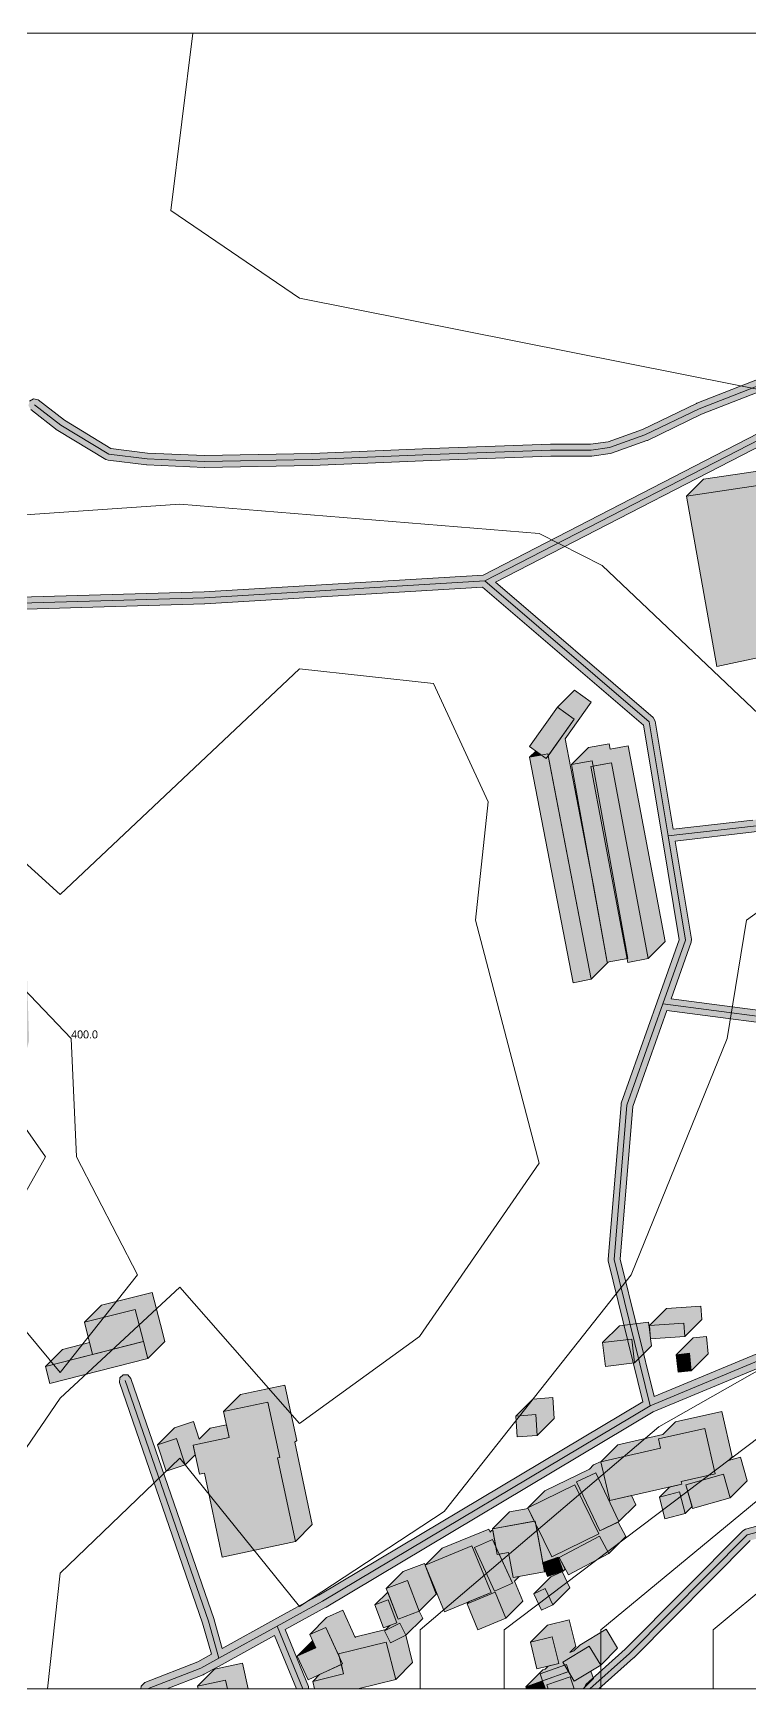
# Model space of a CAD drawing. Header units: metres. Extents: x 0 to 1017, y 0 to 414.
# Drawn here: x 576.8 to 756, y 0 to 413.8 of the extents above; entities that cross this region are included whole.
import ezdxf

# ---------------------------------------------------------------- set-up
doc = ezdxf.new("R2010")
doc.units = ezdxf.units.M
doc.header["$MEASUREMENT"] = 0
for name, color, linetype, lineweight, true_color in [('TPX_BUILDINGS', 7, 'CONTINUOUS', 0, 0x000000), ('TPX_BUILDINGS_HATCH', 7, 'CONTINUOUS', 0, 0xf0f0f0), ('TPX_BUILDINGS_SHADOWS_HATCH', 7, 'CONTINUOUS', 0, 0x000000), ('TPX_BUILDINGS_SHADOWS_OUTLINES', 7, 'CONTINUOUS', 0, 0x000000), ('TPX_FRAME_PROJECT', 7, 'CONTINUOUS', 0, 0x000000), ('TPX_RELIEF_CONTOUR_LINES', 7, 'CONTINUOUS', 0, 0x969696), ('TPX_RELIEF_CONTOUR_LINES_TEXT', 7, 'CONTINUOUS', 0, 0x000000), ('TPX_ROADS_AXES', 7, 'CONTINUOUS', 0, 0x323232), ('TPX_ROADS_CONTOURS', 7, 'CONTINUOUS', 0, 0x646464), ('TPX_ROADS_HATCH', 7, 'CONTINUOUS', 0, 0xc8c8c8)]:
    doc.layers.add(name, color=color, linetype=linetype, lineweight=lineweight, true_color=true_color)

msp = doc.modelspace()

# ---------------------------------------------------------------- hatches: boundary and pattern name
at = {"layer": 'TPX_BUILDINGS_HATCH'}
for points in [[(779.12, 303.85), (740.12, 298.05), (747.69, 255.48), (782.82, 262.95), (779.12, 303.85)], [(707.86, 245.35), (700.85, 235.47), (705.08, 232.48), (712.08, 242.35), (707.86, 245.35)], [(705.46, 233.68), (700.91, 232.81), (711.75, 176.48), (716.3, 177.35), (705.46, 233.68)], [(716.56, 231.95), (711.4, 231.02), (720.31, 181.59), (725.46, 182.52), (716.56, 231.95)], [(721.34, 231.43), (716.23, 230.47), (725.42, 181.53), (730.53, 182.49), (721.34, 231.43)], [(602.34, 94.83), (589.62, 91.61), (591.66, 83.59), (604.39, 86.81), (602.34, 94.83)], [(739.43, 91.43), (730.87, 90.79), (731.12, 87.46), (739.69, 88.1), (739.43, 91.43)], [(726.42, 87.39), (719.13, 86.52), (719.84, 80.59), (727.13, 81.46), (726.42, 87.39)], [(604.39, 86.81), (579.86, 80.59), (580.94, 76.34), (605.46, 82.56), (604.39, 86.81)], [(740.84, 83.86), (737.55, 83.49), (738.03, 79.14), (741.32, 79.49), (740.84, 83.86)], [(625.8, 62.78), (616.8, 60.89), (618.34, 53.62), (619.61, 53.9), (624.08, 32.95), (642.34, 36.8), (637.88, 57.75), (638.43, 57.86), (635.49, 71.66), (624.4, 69.32), (625.8, 62.78)], [(702.45, 68.54), (697.44, 68.19), (697.81, 62.99), (702.82, 63.34), (702.45, 68.54)], [(612.62, 62.54), (607.85, 60.98), (610.03, 54.39), (614.81, 55.96), (612.62, 62.54)], [(733.62, 60.15), (718.7, 56.75), (720.93, 47.05), (738.93, 51.13), (738.77, 51.79), (747.29, 53.73), (744.68, 65.1), (733.1, 62.47), (733.62, 60.15)], [(717.44, 53.97), (712.63, 51.71), (718.43, 39.53), (723.24, 41.79), (717.44, 53.97)], [(712.17, 50.96), (700.43, 45.23), (706.48, 32.98), (718.22, 38.71), (712.17, 50.96)], [(749.33, 53.68), (739.96, 51.03), (741.65, 45.09), (751.03, 47.74), (749.33, 53.68)], [(738.37, 49.24), (733.34, 47.92), (734.74, 42.53), (739.78, 43.84), (738.37, 49.24)], [(702.29, 41.92), (691.64, 39.98), (692.81, 33.61), (695.65, 34.12), (696.81, 27.8), (704.62, 29.21), (702.29, 41.92)], [(691.65, 37.34), (687.14, 35.31), (692.14, 24.41), (696.64, 26.45), (691.65, 37.34)], [(718.38, 38.14), (708.28, 32.82), (710.6, 28.49), (720.7, 33.81), (718.38, 38.14)], [(686.46, 35.71), (674.77, 30.92), (679.61, 19.28), (691.3, 24.07), (686.46, 35.71)], [(708.05, 32.89), (704.12, 31.53), (705.34, 28.05), (709.27, 29.4), (708.05, 32.89)], [(670.35, 27.09), (665.08, 25.1), (668.02, 17.44), (673.29, 19.43), (670.35, 27.09)], [(704.77, 25.08), (701.95, 23.75), (703.86, 19.69), (706.69, 21.02), (704.77, 25.08)], [(665.54, 22.23), (662.25, 21.02), (664.4, 15.25), (667.69, 16.47), (665.54, 22.23)], [(692.3, 24.17), (685.26, 21.29), (687.94, 14.79), (694.99, 17.67), (692.3, 24.17)], [(647.44, 10.28), (642.83, 8.17), (645.55, 2.29), (654.17, 6.22), (649.94, 15.38), (645.93, 13.55), (647.44, 10.28)], [(668.43, 16.4), (664.63, 14.49), (666.13, 11.48), (669.94, 13.39), (668.43, 16.4)], [(706.58, 13.01), (701.1, 11.66), (702.73, 5.02), (708.21, 6.38), (706.58, 13.01)], [(654.42, 3.8), (646.68, 1.88), (647.15, 0), (657.94, 0), (667.42, 2.35), (665.06, 11.7), (653.17, 8.74), (654.42, 3.8)], [(715.76, 10.71), (709.19, 6.71), (712.08, 1.94), (718.67, 5.93), (715.76, 10.71)], [(710.11, 6.12), (703.52, 3.72), (704.13, 2.01), (710.73, 4.37), (710.11, 6.12)], [(624.87, 2.2), (617.87, 0.66), (618.01, 0), (625.36, 0), (624.87, 2.2)], [(704.13, 2.01), (699.98, 0.52), (700.16, 0), (704.84, 0), (704.13, 2.01)], [(711.06, 3), (705.2, 1.02), (705.54, 0), (712.07, 0), (711.06, 3)]]:
    msp.add_hatch(color=256, dxfattribs=at).paths.add_polyline_path(points)
at = {"layer": 'TPX_BUILDINGS_SHADOWS_HATCH'}
for points in [[(744.36, 302.3), (740.12, 298.05), (779.12, 303.85), (782.82, 262.95), (787.06, 267.19), (784.37, 297), (782.07, 299.75), (783.78, 303.44), (783.36, 308.09), (744.36, 302.3)], [(705.83, 233.53), (705.56, 233.16), (716.3, 177.35), (720.54, 181.6), (720.54, 181.63), (720.31, 181.59), (716.85, 200.79), (709.8, 237.4), (716.33, 246.59), (712.1, 249.59), (707.86, 245.35), (712.08, 242.35), (705.83, 233.53)], [(715.65, 235.27), (711.4, 231.02), (716.56, 231.95), (716.81, 230.58), (721.34, 231.43), (730.53, 182.49), (734.78, 186.73), (725.58, 235.67), (721.05, 234.82), (720.8, 236.2), (715.65, 235.27)], [(702.44, 234.34), (700.91, 232.81), (703.81, 233.37), (702.44, 234.34)], [(593.86, 95.85), (589.62, 91.61), (602.34, 94.83), (604.39, 86.81), (605.46, 82.56), (609.71, 86.8), (608.63, 91.06), (606.59, 99.07), (593.86, 95.85)], [(735.11, 95.03), (730.87, 90.79), (739.43, 91.43), (739.69, 88.1), (743.93, 92.34), (743.68, 95.67), (735.11, 95.03)], [(723.37, 90.76), (719.13, 86.52), (726.42, 87.39), (727.13, 81.46), (731.38, 85.7), (731.16, 87.46), (731.12, 87.46), (731.04, 88.48), (730.66, 91.64), (723.37, 90.76)], [(741.79, 87.74), (737.55, 83.49), (740.84, 83.86), (741.32, 79.49), (745.56, 83.73), (745.08, 88.1), (741.79, 87.74)], [(584.1, 84.83), (579.86, 80.59), (604.32, 86.8), (591.66, 83.59), (590.9, 86.56), (584.1, 84.83)], [(628.64, 73.56), (624.4, 69.32), (635.49, 71.66), (638.43, 57.86), (637.88, 57.75), (642.34, 36.8), (646.58, 41.04), (642.2, 61.62), (642.68, 62.1), (639.73, 75.9), (628.64, 73.56)], [(701.68, 72.43), (697.44, 68.19), (702.45, 68.54), (702.82, 63.34), (707.06, 67.59), (706.7, 72.78), (701.68, 72.43)], [(612.1, 65.22), (607.85, 60.98), (612.62, 62.54), (614.81, 55.96), (617.31, 58.47), (616.8, 60.89), (625.8, 62.78), (625.11, 65.99), (621.04, 65.14), (618.32, 62.41), (616.87, 66.78), (612.1, 65.22)], [(704.67, 49.47), (700.43, 45.23), (712.17, 50.96), (718.22, 38.71), (706.48, 32.98), (702.42, 41.19), (704.19, 31.56), (708.05, 32.89), (709.27, 29.4), (709.82, 29.95), (708.28, 32.82), (718.38, 38.14), (720.7, 33.81), (724.94, 38.05), (723, 41.68), (718.43, 39.53), (712.63, 51.71), (717.44, 53.97), (723.24, 41.79), (727.48, 46.03), (726.4, 48.29), (720.93, 47.05), (718.7, 56.75), (733.62, 60.15), (733.1, 62.47), (744.68, 65.1), (747.29, 53.73), (738.77, 51.79), (738.93, 51.13), (735.86, 50.44), (733.34, 47.92), (738.37, 49.24), (739.78, 43.84), (741.51, 45.57), (739.96, 51.03), (749.33, 53.68), (751.03, 47.74), (755.28, 51.98), (753.58, 57.92), (750.65, 57.09), (751.53, 57.97), (748.92, 69.34), (737.34, 66.71), (734.18, 63.55), (722.94, 61), (718.81, 56.86), (716.88, 55.96), (715.84, 54.92), (704.67, 49.47)], [(695.88, 44.23), (691.64, 39.98), (702.08, 41.88), (700.51, 45.07), (695.88, 44.23)], [(679.02, 35.17), (674.77, 30.92), (686.46, 35.71), (691.3, 24.07), (685.78, 21.81), (685.26, 21.29), (692.3, 24.17), (694.99, 17.67), (699.23, 21.91), (697.14, 26.96), (698.25, 28.06), (696.81, 27.8), (695.65, 34.12), (693.32, 33.7), (696.64, 26.45), (692.14, 24.41), (687.14, 35.31), (691.65, 37.34), (692.44, 35.6), (691.69, 39.69), (691.39, 39.55), (691.02, 39.19), (690.71, 39.95), (679.02, 35.17)], [(669.32, 29.34), (665.08, 25.1), (670.35, 27.09), (673.29, 19.43), (677.53, 23.67), (674.59, 31.33), (669.32, 29.34)], [(706.19, 28), (701.95, 23.75), (704.77, 25.08), (706.69, 21.02), (710.93, 25.26), (709.02, 29.31), (708.94, 29.29), (706.19, 28)], [(704.85, 29.44), (704.28, 31.05), (704.62, 29.21), (704.85, 29.44)], [(704.22, 4.76), (699.98, 0.52), (704.13, 2.01), (703.52, 3.72), (709.65, 5.95), (709.19, 6.71), (715.76, 10.71), (718.67, 5.93), (722.91, 10.17), (720.01, 14.95), (713.43, 10.95), (711.97, 9.49), (710.96, 9.12), (712.46, 10.62), (710.82, 17.25), (705.34, 15.9), (701.1, 11.66), (706.58, 13.01), (708.21, 6.38), (705.51, 5.71), (704.76, 4.95), (704.22, 4.76)], [(646.65, 11.99), (642.83, 8.17), (647.44, 10.28), (646.65, 11.99)], [(622.11, 4.9), (617.87, 0.66), (624.87, 2.2), (625.36, 0), (630.55, 0), (629.11, 6.44), (622.11, 4.9)], [(648.38, 3.58), (646.68, 1.88), (654.42, 3.8), (653.85, 6.07), (648.38, 3.58)], [(705.09, 2.35), (704.13, 2.01), (704.84, 0), (705.54, 0), (705.2, 1.02), (711.06, 3), (712.07, 0), (714.3, 0), (716.87, 2.57), (716.24, 4.45), (712.08, 1.94), (710.63, 4.33), (705.09, 2.35)]]:
    msp.add_hatch(color=256, dxfattribs=at).paths.add_polyline_path(points)
h = msp.add_hatch(color=256, dxfattribs=at)
h.paths.add_polyline_path([(650.17, 17.8), (645.93, 13.55), (649.94, 15.38), (653.37, 7.95), (653.17, 8.74), (665.06, 11.7), (667.42, 2.35), (671.66, 6.6), (669.94, 13.4), (674.18, 17.63), (673.28, 19.43), (668.02, 17.44), (665.43, 24.19), (662.25, 21.02), (665.54, 22.23), (667.69, 16.47), (665.96, 15.83), (665, 14.87), (657.42, 12.99), (657.3, 12.87), (654.18, 19.63), (650.17, 17.8)])
h.paths.add_polyline_path([(664.63, 14.49), (668.43, 16.4), (669.94, 13.39), (666.13, 11.48), (664.63, 14.49)], flags=16)
at = {"layer": 'TPX_ROADS_HATCH'}
h = msp.add_hatch(color=256, dxfattribs=at)
h.paths.add_polyline_path([(0, 283.28), (0, 262.5), (47.21, 250.05), (48.35, 250.21), (49.04, 251.12), (48.89, 252.26), (47.97, 252.96), (1.47, 265.22), (1.83, 265.27), (3.4, 267.44), (12.81, 306.68), (28.25, 371.88), (77.99, 361.31), (78.03, 361.31), (117.06, 354.19), (120, 333.17), (120.43, 332.31), (123.96, 328.83), (124.66, 328.45), (141.12, 324.48), (141.18, 324.47), (167.02, 319.39), (167.1, 319.38), (187.65, 316.59), (187.75, 316.61), (187.83, 316.57), (214.07, 316.17), (221.92, 306.98), (261.5, 260.74), (256.26, 237.75), (256.23, 237.44), (255.02, 163.17), (245.63, 164.21), (247.83, 167.08), (247.91, 167.19), (249.94, 170.41), (250.09, 170.72), (251.82, 175.68), (251.9, 176.05), (252.44, 182.76), (252.44, 182.84), (252.68, 191.29), (252.68, 191.42), (251.37, 213.55), (250.86, 214.58), (249.78, 214.96), (248.75, 214.46), (248.37, 213.37), (249.68, 191.31), (249.44, 182.96), (248.92, 176.48), (247.32, 171.87), (245.41, 168.85), (241.64, 163.92), (241.33, 162.93), (241.73, 161.98), (242.66, 161.52), (254.97, 160.15), (253.23, 53.08), (236.38, 0.46), (236.42, 0), (239.38, 0), (256.15, 52.37), (256.22, 52.8), (257.99, 161.47), (259.22, 237.24), (263.93, 257.9), (266.71, 254.65), (267.93, 254.13), (272.3, 254.36), (286.44, 229.38), (282.75, 211.11), (282.74, 210.99), (280.92, 185.57), (277.92, 143.39), (275.41, 111.47), (275.65, 110.75), (276.33, 110.4), (277.06, 110.64), (277.4, 111.32), (279.91, 143.25), (282.92, 185.43), (284.73, 210.78), (288.26, 228.28), (341.22, 212.7), (340.75, 121.12), (341.18, 120.06), (342.24, 119.62), (343.3, 120.05), (343.75, 121.11), (344.22, 211.82), (355.61, 208.46), (358.6, 193.22), (361.35, 179.2), (361.9, 142.14), (362.2, 141.44), (362.91, 141.16), (363.61, 141.46), (363.9, 142.17), (363.35, 179.32), (363.33, 179.5), (360.79, 192.47), (410.63, 194.54), (410.6, 189.38), (410.7, 189.13), (410.74, 188.87), (415.41, 180.89), (415.81, 180.5), (416.36, 180.4), (423.98, 181.11), (426.53, 137.74), (426.85, 137.07), (427.54, 136.8), (452.42, 137.02), (454.72, 126.8), (455.16, 126.17), (455.92, 126.04), (456.54, 126.48), (456.67, 127.24), (454.46, 137.09), (475.88, 138.15), (476.16, 132.2), (478.11, 90.46), (480.08, 48.48), (472.5, 48.19), (472.5, 48.21), (471.44, 48.65), (470.38, 48.22), (470.33, 48.11), (436.21, 46.78), (435.51, 46.46), (435.25, 45.75), (435.57, 45.05), (436.29, 44.79), (469.93, 46.09), (469.8, 0), (469.8, 0), (472.8, 0), (472.93, 46.21), (481.18, 46.53), (518.72, 48.61), (518.88, 46.65), (519.24, 45.97), (519.97, 45.74), (520.64, 46.09), (520.88, 46.82), (520.72, 48.72), (561.65, 51), (561.7, 42.78), (561.7, 42.7), (564.18, 3.49), (502.98, 1.5), (501.94, 1.03), (501.55, 0), (549.24, 0), (565.82, 0.54), (566.88, 1.03), (567.27, 2.13), (564.7, 42.84), (564.2, 120.7), (567.78, 133.45), (575.73, 161.74), (575.79, 162.2), (575.56, 169.14), (574.58, 198.72), (572.25, 269.76), (619.65, 271.14), (619.69, 271.14), (689.15, 275.34), (729.39, 240.84), (734.04, 212.91), (738.31, 187.22), (732.8, 171.7), (723.83, 146.36), (723.75, 145.98), (720.51, 107.42), (720.55, 106.93), (729.24, 71.75), (648.25, 23.46), (636.95, 17.24), (624.07, 10.13), (622.05, 17.29), (622.02, 17.38), (601.23, 77.58), (600.47, 78.44), (599.32, 78.51), (598.46, 77.75), (598.39, 76.6), (619.17, 16.44), (621.37, 8.64), (617.96, 6.76), (604.73, 1.63), (603.76, 0.71), (603.74, 0), (610.2, 0), (619.33, 3.54), (619.55, 3.64), (624.06, 6.12), (637.14, 13.34), (642.59, 0), (645.59, 0), (645.6, 0.57), (639.79, 14.8), (649.96, 20.41), (650.01, 20.44), (731.82, 69.21), (810.12, 101.77), (852.03, 111.95), (884.74, 116.25), (942.42, 115.09), (942.64, 115.1), (1001.61, 121.55), (1001.84, 121.59), (1017.49, 125.53), (1017.49, 128.97), (1017.06, 129.03), (1001.11, 125.01), (942.37, 118.59), (884.68, 119.75), (884.41, 119.74), (851.48, 115.41), (851.29, 115.38), (810.44, 105.45), (788, 167.82), (784.95, 188.61), (782.47, 209.56), (782.44, 209.73), (780.63, 217.29), (780.23, 218), (779.05, 219.17), (777.83, 219.59), (771.96, 218.97), (756.72, 217.12), (736.76, 214.81), (732.26, 241.87), (731.76, 242.76), (692.34, 276.56), (773.6, 318.39), (802.46, 333.23), (892.47, 375.43), (915.12, 261.43), (915.81, 246.4), (916.29, 245.36), (917.37, 244.97), (918.41, 245.45), (918.8, 246.53), (918.11, 261.67), (918.09, 261.9), (895.27, 376.74), (909.73, 383.52), (909.98, 383.67), (949.59, 412.56), (950.19, 413.54), (950.14, 413.77), (946.16, 413.77), (908.32, 386.18), (894.92, 379.89), (892.6, 413.77), (889.64, 413.77), (889.6, 413.67), (892, 378.52), (801.16, 335.94), (801.11, 335.91), (773.96, 321.94), (773.57, 323.71), (773.38, 324.18), (770.97, 328.05), (770.07, 328.71), (766.78, 329.54), (766.07, 329.55), (760.41, 328.2), (760.21, 328.14), (742.73, 321.29), (742.63, 321.24), (729.14, 314.74), (720.5, 311.66), (716.16, 311.04), (706.16, 311.05), (706.11, 311.05), (676.15, 310), (646.47, 308.69), (619.62, 308.24), (605.41, 308.84), (596.22, 310), (584.6, 317.01), (578.03, 322.09), (576.92, 322.39), (575.92, 321.82), (575.62, 320.72), (576.19, 319.72), (582.83, 314.58), (582.97, 314.49), (594.95, 307.26), (595.53, 307.06), (605.1, 305.86), (605.22, 305.85), (619.54, 305.24), (619.62, 305.24), (646.54, 305.69), (646.58, 305.7), (676.26, 307.01), (706.19, 308.05), (716.26, 308.04), (716.48, 308.05), (721.07, 308.71), (721.36, 308.79), (730.22, 311.94), (730.37, 312), (743.88, 318.52), (761.21, 325.31), (766.4, 326.54), (768.74, 325.95), (770.7, 322.81), (771.2, 320.52), (689.26, 278.35), (619.53, 274.13), (570.65, 272.71), (570.62, 272.71), (515.55, 269.98), (515.14, 312.87), (528.32, 305.78), (528.85, 305.5), (531.62, 300.02), (531.26, 285.67), (531.27, 285.51), (531.74, 281.95), (532.05, 281.35), (532.67, 281.09), (535.29, 280.91), (536.02, 281.16), (536.36, 281.85), (536.11, 282.57), (535.42, 282.91), (533.62, 283.03), (533.26, 285.7), (533.63, 300.22), (533.52, 300.7), (530.49, 306.68), (530.08, 307.1), (529.27, 307.54), (516.31, 314.51), (532.53, 322.44), (545.61, 322.71), (546.32, 323.02), (546.59, 323.73), (546.43, 330.54), (546.12, 331.24), (545.4, 331.51), (544.7, 331.2), (544.43, 330.49), (544.57, 324.69), (532.27, 324.44), (532.07, 324.35), (531.85, 324.33), (514.94, 316.07), (510.35, 351.74), (510.01, 352.37), (509.34, 352.61), (459.54, 351.99), (458.83, 351.69), (458.55, 350.98), (458.85, 350.27), (459.56, 349.99), (508.48, 350.6), (512.97, 315.7), (504.18, 316.7), (503.46, 316.5), (503.08, 315.85), (502.05, 308.86), (491.4, 298.09), (485.08, 303.52), (484.35, 303.76), (483.67, 303.41), (483.43, 302.68), (483.78, 302), (489.98, 296.67), (473.36, 280.12), (473.06, 279.43), (472.83, 268.17), (422.06, 265.81), (422.04, 265.8), (380.52, 263.26), (353.56, 261.79), (352.41, 261.73), (273.55, 257.44), (270.13, 265.33), (269.89, 265.71), (265.56, 270.74), (229.55, 312.52), (202.4, 344.03), (201.89, 344.41), (187.92, 350.91), (187.61, 351.01), (31.09, 384.8), (37.24, 413.03), (37.1, 413.77), (30.23, 413.77), (23.93, 384.81), (21.76, 374.84), (6, 308.29), (0, 283.28)])
h.paths.add_polyline_path([(28.91, 374.8), (30.45, 381.87), (186.81, 348.12), (200.34, 341.83), (226.17, 311.85), (223.33, 309.95), (215.91, 318.64), (198.07, 339.48), (197.53, 339.88), (186.95, 344.47), (186.62, 344.57), (118.67, 356.95), (78.59, 364.25), (28.91, 374.8)], flags=16)
h.paths.add_polyline_path([(120.17, 353.63), (185.91, 341.65), (196.02, 337.26), (211.46, 319.21), (187.97, 319.57), (167.55, 322.34), (141.79, 327.4), (125.77, 331.26), (122.9, 334.09), (120.17, 353.63)], flags=16)
h.paths.add_polyline_path([(225.3, 307.65), (228.15, 309.56), (262.84, 269.3), (262.13, 264.61), (225.3, 307.65)], flags=16)
h.paths.add_polyline_path([(264.71, 261.6), (265.42, 266.3), (267.47, 263.92), (270.35, 257.27), (268.51, 257.17), (264.71, 261.6)], flags=16)
h.paths.add_polyline_path([(274.53, 254.49), (351.05, 258.65), (351.09, 257.72), (351.23, 252.36), (351.15, 251.31), (350.08, 250.64), (346.71, 249.71), (342.38, 249.82), (342.32, 249.82), (314.46, 249.38), (297.75, 249.1), (296.7, 248.65), (296.27, 247.58), (296.73, 246.53), (297.8, 246.1), (313.01, 246.35), (313.23, 232.69), (313.69, 231.63), (314.75, 231.21), (315.81, 231.67), (316.23, 232.74), (316.01, 246.4), (340.94, 246.8), (341.12, 244.26), (319.32, 243.99), (318.26, 243.54), (317.83, 242.47), (318.29, 241.41), (319.35, 240.99), (341.29, 241.27), (341.38, 239.16), (319.51, 238.61), (318.46, 238.15), (318.05, 237.08), (318.51, 236.03), (319.58, 235.61), (341.53, 236.16), (342.01, 227.56), (342.51, 226.52), (343.59, 226.14), (344.62, 226.64), (345, 227.73), (344.53, 236.27), (361.24, 237.05), (362.28, 237.53), (362.67, 238.61), (362.18, 239.65), (361.1, 240.04), (344.38, 239.26), (344.29, 241.35), (361.84, 242.06), (362.88, 242.54), (363.28, 243.62), (362.8, 244.66), (361.72, 245.06), (344.12, 244.34), (343.95, 246.78), (346.86, 246.71), (347.29, 246.76), (351.09, 247.81), (351.48, 247.98), (353.01, 248.93), (364.91, 248.62), (365.99, 249.03), (366.45, 250.08), (366.04, 251.15), (364.99, 251.62), (354.2, 251.9), (354.22, 252.23), (354.23, 252.37), (354.09, 257.81), (354.05, 258.81), (379.53, 260.2), (378.41, 237.73), (378.57, 237.14), (386.63, 224.6), (387.16, 224.19), (403.2, 218.86), (403.67, 218.82), (410.96, 219.96), (410.64, 196.54), (360.4, 194.45), (357.45, 209.44), (357.21, 209.92), (356.75, 210.21), (343.94, 213.98), (343.79, 214.35), (342.73, 214.8), (342.08, 214.53), (288.16, 230.39), (274.53, 254.49)], flags=16)
h.paths.add_polyline_path([(380.43, 237.95), (381.36, 256.68), (386.14, 246.59), (386.69, 245.97), (387.49, 245.73), (402.99, 245.67), (403.41, 245.73), (419.3, 250.32), (420.34, 251.39), (422.11, 258.23), (424.76, 241.97), (424.45, 241.58), (424.59, 240.44), (425.06, 240.07), (426.37, 232.04), (411.6, 222.08), (403.6, 220.84), (388.12, 225.98), (380.43, 237.95)], flags=16)
h.paths.add_polyline_path([(382.92, 260.4), (420.16, 262.68), (417.65, 252.97), (402.79, 248.67), (388.44, 248.73), (382.92, 260.4)], flags=16)
h.paths.add_polyline_path([(412.61, 189.64), (412.63, 195.57), (412.97, 220.59), (428.02, 230.74), (428.37, 231.17), (428.44, 231.73), (427.08, 240.12), (431.6, 242.64), (432.84, 243.33), (446.01, 246.82), (456.41, 247.61), (473.26, 247.18), (474.46, 196.63), (474.75, 184.54), (442.76, 184.88), (442.65, 184.87), (424.82, 183.2), (416.81, 182.45), (412.61, 189.64)], flags=16)
h.paths.add_polyline_path([(423.38, 262.86), (472.84, 265.16), (473.19, 250.18), (456.41, 250.61), (456.26, 250.6), (445.65, 249.8), (445.38, 249.76), (431.89, 246.19), (431.54, 246.05), (430.13, 245.26), (426.57, 243.27), (423.38, 262.86)], flags=16)
h.paths.add_polyline_path([(425.97, 181.3), (441.64, 182.77), (441.09, 176.85), (441.32, 176.12), (442, 175.76), (442.73, 175.99), (443.09, 176.67), (443.66, 182.87), (474.8, 182.54), (475.2, 165.44), (475.81, 140.15), (453.19, 139.03), (428.47, 138.81), (425.97, 181.3)], flags=16)
h.paths.add_polyline_path([(474.84, 268.25), (475.05, 278.99), (491.84, 295.7), (500.26, 295.23), (501.35, 269.29), (474.84, 268.25)], flags=16)
h.paths.add_polyline_path([(474.84, 265.25), (501.41, 266.29), (501.38, 241.78), (501.67, 241.08), (502.38, 240.78), (503.09, 241.07), (503.38, 241.78), (503.41, 266.37), (513.62, 266.88), (514.34, 247.63), (514.45, 247.22), (519.34, 237.33), (510.34, 230.07), (509.97, 229.4), (510.19, 228.66), (510.86, 228.3), (511.6, 228.51), (520.59, 235.77), (530.58, 227.74), (530.6, 227.72), (537.87, 222.16), (547.86, 210.31), (548.89, 198.65), (476.44, 197.67), (475.25, 247.57), (475.26, 247.57), (475.73, 248.62), (475.31, 249.69), (475.2, 249.74), (474.84, 265.25)], flags=16)
h.paths.add_polyline_path([(476.48, 195.67), (550, 196.66), (550.03, 196.66), (571.61, 197.61), (572.53, 170.03), (530.29, 168.2), (519.62, 167.79), (477.17, 166.49), (476.78, 183.55), (476.48, 195.67)], flags=16)
h.paths.add_polyline_path([(477.22, 164.49), (519.68, 165.8), (530.37, 166.2), (572.59, 168.03), (572.78, 162.33), (565.06, 134.83), (478.11, 133.26), (477.83, 139.24), (477.22, 164.49)], flags=16)
h.paths.add_polyline_path([(478.2, 131.26), (513.57, 131.9), (514.01, 106.5), (514.32, 105.79), (515.03, 105.51), (515.73, 105.82), (516.01, 106.53), (515.57, 131.94), (564.49, 132.82), (561.25, 121.31), (561.2, 120.9), (561.37, 93.33), (542.61, 92.91), (542.03, 94.8), (541.54, 95.39), (540.78, 95.46), (540.19, 94.97), (540.12, 94.21), (540.53, 92.87), (519.33, 92.4), (513.95, 92.28), (513.91, 92.62), (513.54, 93.29), (512.8, 93.5), (512.13, 93.13), (511.92, 92.39), (511.94, 92.23), (480.06, 91.53), (478.2, 131.26)], flags=16)
h.paths.add_polyline_path([(480.16, 89.53), (513.08, 90.26), (518.33, 90.37), (518.14, 82.11), (518.41, 81.4), (519.11, 81.09), (519.83, 81.37), (520.14, 82.07), (520.33, 90.42), (541.9, 90.9), (561.39, 91.33), (561.64, 53), (519.58, 50.66), (482.08, 48.58), (480.16, 89.53)], flags=16)
h.paths.add_polyline_path([(493.72, 297.59), (503.7, 307.69), (503.98, 308.24), (504.91, 314.6), (513.13, 313.66), (513.55, 269.88), (503.34, 269.37), (502.22, 296.22), (501.93, 296.88), (501.28, 297.17), (493.72, 297.59)], flags=16)
h.paths.add_polyline_path([(515.62, 266.97), (569.25, 269.64), (571.55, 199.61), (550.9, 198.7), (549.83, 210.81), (549.59, 211.36), (539.32, 223.53), (539.17, 223.68), (531.83, 229.3), (521.39, 237.7), (516.33, 247.91), (515.62, 266.97)], flags=16)
h.paths.add_polyline_path([(723.52, 107.41), (726.72, 145.54), (735.22, 169.55), (772.28, 164.71), (772.6, 164.71), (785.51, 165.86), (807.59, 104.51), (732.01, 73.07), (723.52, 107.41)], flags=16)
h.paths.add_polyline_path([(736.25, 172.44), (741.27, 186.58), (741.33, 187.33), (737.26, 211.85), (757.07, 214.14), (772.31, 215.99), (777.44, 216.53), (777.81, 216.17), (779.5, 209.12), (781.98, 188.23), (781.98, 188.19), (784.82, 168.81), (772.5, 167.71), (736.25, 172.44)], flags=16)
msp.add_hatch(color=256, dxfattribs=at).paths.add_polyline_path([(714.94, 1.12), (714.44, 0.09), (714.47, 0), (718.19, 0), (726.86, 7.73), (726.93, 7.79), (756.06, 37.11), (788.72, 45.83), (838.46, 53.22), (870.23, 50.93), (883.81, 45.02), (884.19, 44.92), (907.71, 41.52), (907.85, 41.5), (944.16, 39.74), (952.9, 33.13), (949.01, 32.87), (948.86, 32.85), (907.45, 25.82), (858.94, 19.01), (858.85, 19), (820.84, 11.13), (820.27, 10.88), (806.82, 1.22), (806.21, 0.24), (806.27, 0), (810.26, 0), (821.76, 8.25), (859.41, 16.05), (907.89, 22.85), (907.93, 22.86), (949.28, 29.88), (957.12, 30.41), (986.96, 32.38), (1017.49, 34.19), (1017.49, 37.15), (1017.4, 37.19), (986.78, 35.38), (957.48, 33.44), (945.6, 42.41), (944.76, 42.71), (908.07, 44.5), (884.82, 47.86), (871.19, 53.78), (870.7, 53.9), (838.51, 56.23), (838.18, 56.21), (788.2, 48.79), (788.03, 48.75), (754.89, 39.91), (754.22, 39.52), (724.83, 9.94), (714.94, 1.12)])

# ---------------------------------------------------------------- linework, layer by layer
at = {"layer": 'TPX_BUILDINGS', "elevation": 0.04}
for points in [[(779.12, 303.85), (740.12, 298.05), (747.69, 255.48), (782.82, 262.95)], [(707.86, 245.35), (700.85, 235.47), (705.08, 232.48), (712.08, 242.35)], [(705.46, 233.68), (700.91, 232.81), (711.75, 176.48), (716.3, 177.35)], [(716.56, 231.95), (711.4, 231.02), (720.31, 181.59), (725.46, 182.52)], [(721.34, 231.43), (716.23, 230.47), (725.42, 181.53), (730.53, 182.49)], [(602.34, 94.83), (589.62, 91.61), (591.66, 83.59), (604.39, 86.81)], [(739.43, 91.43), (730.87, 90.79), (731.12, 87.46), (739.69, 88.1)], [(726.42, 87.39), (719.13, 86.52), (719.84, 80.59), (727.13, 81.46)], [(604.39, 86.81), (579.86, 80.59), (580.94, 76.34), (605.46, 82.56)], [(740.84, 83.86), (737.55, 83.49), (738.03, 79.14), (741.32, 79.49)], [(625.8, 62.78), (616.8, 60.89), (618.34, 53.62), (619.61, 53.9), (624.08, 32.95), (642.34, 36.8), (637.88, 57.75), (638.43, 57.86), (635.49, 71.66), (624.4, 69.32)], [(702.45, 68.54), (697.44, 68.19), (697.81, 62.99), (702.82, 63.34)], [(612.62, 62.54), (607.85, 60.98), (610.03, 54.39), (614.81, 55.96)], [(733.62, 60.15), (718.7, 56.75), (720.93, 47.05), (738.93, 51.13), (738.77, 51.79), (747.29, 53.73), (744.68, 65.1), (733.1, 62.47)], [(717.44, 53.97), (712.63, 51.71), (718.43, 39.53), (723.24, 41.79)], [(712.17, 50.96), (700.43, 45.23), (706.48, 32.98), (718.22, 38.71)], [(749.33, 53.68), (739.96, 51.03), (741.65, 45.09), (751.03, 47.74)], [(738.37, 49.24), (733.34, 47.92), (734.74, 42.53), (739.78, 43.84)], [(702.29, 41.92), (691.64, 39.98), (692.81, 33.61), (695.65, 34.12), (696.81, 27.8), (704.62, 29.21)], [(691.65, 37.34), (687.14, 35.31), (692.14, 24.41), (696.64, 26.45)], [(718.38, 38.14), (708.28, 32.82), (710.6, 28.49), (720.7, 33.81)], [(686.46, 35.71), (674.77, 30.92), (679.61, 19.28), (691.3, 24.07)], [(708.05, 32.89), (704.12, 31.53), (705.34, 28.05), (709.27, 29.4)], [(670.35, 27.09), (665.08, 25.1), (668.02, 17.44), (673.29, 19.43)], [(704.77, 25.08), (701.95, 23.75), (703.86, 19.69), (706.69, 21.02)], [(665.54, 22.23), (662.25, 21.02), (664.4, 15.25), (667.69, 16.47)], [(692.3, 24.17), (685.26, 21.29), (687.94, 14.79), (694.99, 17.67)], [(647.44, 10.28), (642.83, 8.17), (645.55, 2.29), (654.17, 6.22), (649.94, 15.38), (645.93, 13.55)], [(668.43, 16.4), (664.63, 14.49), (666.13, 11.48), (669.94, 13.39)], [(706.58, 13.01), (701.1, 11.66), (702.73, 5.02), (708.21, 6.38)], [(654.42, 3.8), (646.68, 1.88), (647.15, 0), (657.94, 0), (667.42, 2.35), (665.06, 11.7), (653.17, 8.74)], [(715.76, 10.71), (709.19, 6.71), (712.08, 1.94), (718.67, 5.93)], [(710.11, 6.12), (703.52, 3.72), (704.13, 2.01), (710.73, 4.37)], [(624.87, 2.2), (617.87, 0.66), (618.01, 0), (625.36, 0)], [(704.13, 2.01), (699.98, 0.52), (700.16, 0), (704.84, 0)], [(711.06, 3), (705.2, 1.02), (705.54, 0), (712.07, 0)]]:
    msp.add_lwpolyline(points, close=True, dxfattribs=at)
at = {"layer": 'TPX_BUILDINGS_SHADOWS_OUTLINES', "elevation": 0.04}
for points in [[(744.36, 302.3), (740.12, 298.05), (779.12, 303.85), (782.82, 262.95), (787.06, 267.19), (784.37, 297), (782.07, 299.75), (783.78, 303.44), (783.36, 308.09)], [(705.83, 233.53), (705.56, 233.16), (716.3, 177.35), (720.54, 181.6), (720.54, 181.63), (720.31, 181.59), (716.85, 200.79), (709.8, 237.4), (716.33, 246.59), (712.1, 249.59), (707.86, 245.35), (712.08, 242.35)], [(715.65, 235.27), (711.4, 231.02), (716.56, 231.95), (716.81, 230.58), (721.34, 231.43), (730.53, 182.49), (734.78, 186.73), (725.58, 235.67), (721.05, 234.82), (720.8, 236.2)], [(702.44, 234.34), (700.91, 232.81), (703.81, 233.37)], [(593.86, 95.85), (589.62, 91.61), (602.34, 94.83), (604.39, 86.81), (605.46, 82.56), (609.71, 86.8), (608.63, 91.06), (606.59, 99.07)], [(735.11, 95.03), (730.87, 90.79), (739.43, 91.43), (739.69, 88.1), (743.93, 92.34), (743.68, 95.67)], [(723.37, 90.76), (719.13, 86.52), (726.42, 87.39), (727.13, 81.46), (731.38, 85.7), (731.16, 87.46), (731.12, 87.46), (731.04, 88.48), (730.66, 91.64)], [(741.79, 87.74), (737.55, 83.49), (740.84, 83.86), (741.32, 79.49), (745.56, 83.73), (745.08, 88.1)], [(584.1, 84.83), (579.86, 80.59), (604.32, 86.8), (591.66, 83.59), (590.9, 86.56)], [(628.64, 73.56), (624.4, 69.32), (635.49, 71.66), (638.43, 57.86), (637.88, 57.75), (642.34, 36.8), (646.58, 41.04), (642.2, 61.62), (642.68, 62.1), (639.73, 75.9)], [(701.68, 72.43), (697.44, 68.19), (702.45, 68.54), (702.82, 63.34), (707.06, 67.59), (706.7, 72.78)], [(612.1, 65.22), (607.85, 60.98), (612.62, 62.54), (614.81, 55.96), (617.31, 58.47), (616.8, 60.89), (625.8, 62.78), (625.11, 65.99), (621.04, 65.14), (618.32, 62.41), (616.87, 66.78)], [(704.67, 49.47), (700.43, 45.23), (712.17, 50.96), (718.22, 38.71), (706.48, 32.98), (702.42, 41.19), (704.19, 31.56), (708.05, 32.89), (709.27, 29.4), (709.82, 29.95), (708.28, 32.82), (718.38, 38.14), (720.7, 33.81), (724.94, 38.05), (723, 41.68), (718.43, 39.53), (712.63, 51.71), (717.44, 53.97), (723.24, 41.79), (727.48, 46.03), (726.4, 48.29), (720.93, 47.05), (718.7, 56.75), (733.62, 60.15), (733.1, 62.47), (744.68, 65.1), (747.29, 53.73), (738.77, 51.79), (738.93, 51.13), (735.86, 50.44), (733.34, 47.92), (738.37, 49.24), (739.78, 43.84), (741.51, 45.57), (739.96, 51.03), (749.33, 53.68), (751.03, 47.74), (755.28, 51.98), (753.58, 57.92), (750.65, 57.09), (751.53, 57.97), (748.92, 69.34), (737.34, 66.71), (734.18, 63.55), (722.94, 61), (718.81, 56.86), (716.88, 55.96), (715.84, 54.92)], [(695.88, 44.23), (691.64, 39.98), (702.08, 41.88), (700.51, 45.07)], [(679.02, 35.17), (674.77, 30.92), (686.46, 35.71), (691.3, 24.07), (685.78, 21.81), (685.26, 21.29), (692.3, 24.17), (694.99, 17.67), (699.23, 21.91), (697.14, 26.96), (698.25, 28.06), (696.81, 27.8), (695.65, 34.12), (693.32, 33.7), (696.64, 26.45), (692.14, 24.41), (687.14, 35.31), (691.65, 37.34), (692.44, 35.6), (691.69, 39.69), (691.39, 39.55), (691.02, 39.19), (690.71, 39.95)], [(669.32, 29.34), (665.08, 25.1), (670.35, 27.09), (673.29, 19.43), (677.53, 23.67), (674.59, 31.33)], [(706.19, 28), (701.95, 23.75), (704.77, 25.08), (706.69, 21.02), (710.93, 25.26), (709.02, 29.31), (708.94, 29.29)], [(704.85, 29.44), (704.28, 31.05), (704.62, 29.21)], [(650.17, 17.8), (645.93, 13.55), (649.94, 15.38), (653.37, 7.95), (653.17, 8.74), (665.06, 11.7), (667.42, 2.35), (671.66, 6.6), (669.94, 13.4), (674.18, 17.63), (673.28, 19.43), (668.02, 17.44), (665.43, 24.19), (662.25, 21.02), (665.54, 22.23), (667.69, 16.47), (665.96, 15.83), (665, 14.87), (657.42, 12.99), (657.3, 12.87), (654.18, 19.63)], [(704.22, 4.76), (699.98, 0.52), (704.13, 2.01), (703.52, 3.72), (709.65, 5.95), (709.19, 6.71), (715.76, 10.71), (718.67, 5.93), (722.91, 10.17), (720.01, 14.95), (713.43, 10.95), (711.97, 9.49), (710.96, 9.12), (712.46, 10.62), (710.82, 17.25), (705.34, 15.9), (701.1, 11.66), (706.58, 13.01), (708.21, 6.38), (705.51, 5.71), (704.76, 4.95)], [(664.63, 14.49), (668.43, 16.4), (669.94, 13.39), (666.13, 11.48)], [(646.65, 11.99), (642.83, 8.17), (647.44, 10.28)], [(622.11, 4.9), (617.87, 0.66), (624.87, 2.2), (625.36, 0), (630.55, 0), (629.11, 6.44)], [(648.38, 3.58), (646.68, 1.88), (654.42, 3.8), (653.85, 6.07)], [(705.09, 2.35), (704.13, 2.01), (704.84, 0), (705.54, 0), (705.2, 1.02), (711.06, 3), (712.07, 0), (714.3, 0), (716.87, 2.57), (716.24, 4.45), (712.08, 1.94), (710.63, 4.33)]]:
    msp.add_lwpolyline(points, close=True, dxfattribs=at)
at = {"layer": 'TPX_FRAME_PROJECT', "elevation": 0}
msp.add_lwpolyline([(0, 0), (1017.49, 0), (1017.49, 413.77), (0, 413.77)], close=True, dxfattribs=at)
at = {"layer": 'TPX_RELIEF_CONTOUR_LINES', "elevation": 0.05}
for points in [[(548.65, 413.77), (548.65, 399), (493.78, 365.12), (465.9, 339.89), (470.97, 310.33), (493.78, 287.81), (613.48, 296.09), (703.26, 288.76), (719.08, 280.77), (763.11, 238.95), (796.23, 221.66), (755.12, 192.11), (750.26, 162.55), (726.26, 103.44), (679.55, 44.33), (643.41, 20.6), (613.48, 57.69), (583.56, 28.88), (580.4, 0)], [(616.69, 413.77), (611.2, 369.44), (643.41, 347.57), (793.04, 317.84), (822.97, 322.34), (852.89, 339.89), (901.61, 399), (901.61, 413.77)], [(553.63, 225.62), (583.56, 198.55), (643.41, 254.95), (676.85, 251.22), (690.57, 221.66), (687.35, 192.11), (703.26, 131.36), (673.34, 88.1), (643.41, 66.32), (613.48, 100.36), (583.56, 72.64), (564.15, 44.33)], [(553.63, 170.46), (579.89, 133), (563.19, 103.44), (583.56, 79.03), (602.92, 103.44), (587.65, 133), (586.3, 162.55), (553.63, 196.71)], [(1017.49, 128.74), (918.54, 133), (922.81, 162.55), (912.74, 176.78), (875.73, 162.55), (905.66, 133), (822.97, 115.43), (793.04, 134.31), (800.08, 103.44), (733.19, 65.51), (673.58, 14.78), (673.58, 0)], [(1017.49, 112.13), (1002.52, 112.13), (972.6, 120.91), (912.74, 120.78), (874.16, 103.44), (793.04, 89.18), (694.57, 14.78), (694.57, 0)], [(1017.49, 97.52), (1002.52, 97.52), (972.6, 110.16), (912.74, 108.32), (882.82, 92.2), (822.97, 76.94), (793.04, 76.11), (718.68, 14.78), (718.68, 0)], [(1017.49, 84.53), (1002.52, 84.53), (972.6, 94.43), (912.74, 89.47), (852.89, 74.47), (793.04, 53.26), (746.81, 14.78), (746.81, 0)]]:
    msp.add_lwpolyline(points, dxfattribs=at)
at = {"layer": 'TPX_ROADS_AXES', "elevation": 0.03}
for points in [[(689.67, 276.87), (772.92, 319.72), (801.79, 334.58), (893.57, 377.6)], [(772.92, 319.72), (772.11, 323.39), (769.7, 327.26), (766.41, 328.09), (760.76, 326.74), (743.28, 319.89), (729.72, 313.35), (720.86, 310.2), (716.26, 309.54), (706.16, 309.55), (676.2, 308.5), (646.51, 307.19), (619.6, 306.74), (605.28, 307.35), (595.72, 308.55), (583.75, 315.77), (577.11, 320.91)], [(689.67, 276.87), (619.6, 272.63), (570.7, 271.21)], [(735.52, 213.16), (730.78, 241.63), (689.67, 276.87)], [(786.53, 167.45), (783.47, 188.41), (780.98, 209.38), (779.17, 216.94), (777.99, 218.1), (772.14, 217.48), (756.9, 215.63), (735.52, 213.16)], [(734.22, 171.2), (739.85, 187.09), (735.52, 213.16)], [(722, 107.29), (725.24, 145.86), (734.22, 171.2)], [(786.53, 167.45), (772.47, 166.2), (734.22, 171.2)], [(731.03, 70.77), (722, 107.29)], [(731.03, 70.77), (809.57, 103.43)], [(623.21, 7.65), (620.6, 16.89), (599.81, 77.09)], [(605.36, 0), (618.7, 5.17), (623.21, 7.65), (637.8, 15.7), (649.12, 21.94), (731.03, 70.77)], [(957.02, 31.9), (944.69, 41.22), (907.92, 43), (884.41, 46.4), (870.59, 52.41), (838.4, 54.73), (788.42, 47.3), (755.28, 38.46), (725.87, 8.85), (715.93, 0)], [(644.21, 0), (637.8, 15.7)]]:
    msp.add_lwpolyline(points, dxfattribs=at)
at = {"layer": 'TPX_ROADS_CONTOURS', "elevation": 0.03}
for points in [[(760.21, 328.14), (742.73, 321.29), (742.63, 321.24), (729.14, 314.74), (720.5, 311.66), (716.16, 311.04), (706.16, 311.05), (706.11, 311.05), (676.15, 310), (646.47, 308.69), (619.62, 308.24), (605.41, 308.84), (596.22, 310), (584.6, 317.01), (578.03, 322.09), (576.92, 322.39), (575.92, 321.82)], [(576.19, 319.72), (582.83, 314.58), (582.97, 314.49), (594.95, 307.26), (595.53, 307.06), (605.1, 305.86), (605.22, 305.85), (619.54, 305.24), (619.62, 305.24), (646.54, 305.69), (646.58, 305.7), (676.26, 307.01), (706.19, 308.05), (716.26, 308.04), (716.48, 308.05), (721.07, 308.71), (721.36, 308.79), (730.22, 311.94), (730.37, 312), (743.88, 318.52), (761.21, 325.31)], [(771.2, 320.52), (689.26, 278.35), (619.53, 274.13), (570.65, 272.71)], [(756.72, 217.12), (736.76, 214.81), (732.26, 241.87), (731.76, 242.76), (692.34, 276.56), (773.6, 318.39)], [(572.25, 269.76), (619.65, 271.14), (619.69, 271.14), (689.15, 275.34), (729.39, 240.84), (734.04, 212.91), (738.31, 187.22), (732.8, 171.7), (723.83, 146.36), (723.75, 145.98), (720.51, 107.42), (720.55, 106.93), (729.24, 71.75), (648.25, 23.46), (636.95, 17.24), (624.07, 10.13), (622.05, 17.29), (622.02, 17.38), (601.23, 77.58), (600.47, 78.44), (599.32, 78.51), (598.46, 77.75), (598.39, 76.6), (619.17, 16.44), (621.37, 8.64), (617.96, 6.76), (604.73, 1.63), (603.76, 0.71), (603.74, 0), (610.2, 0), (619.33, 3.54), (619.55, 3.64), (624.06, 6.12), (637.14, 13.34), (642.59, 0), (645.59, 0), (645.6, 0.57), (639.79, 14.8), (649.96, 20.41), (650.01, 20.44), (731.82, 69.21), (810.12, 101.77)], [(788.03, 48.75), (754.89, 39.91), (754.22, 39.52), (724.83, 9.94), (714.94, 1.12), (714.44, 0.09), (714.47, 0), (718.19, 0), (726.86, 7.73), (726.93, 7.79), (756.06, 37.11)]]:
    msp.add_lwpolyline(points, dxfattribs=at)
for points in [[(736.25, 172.44), (741.27, 186.58), (741.33, 187.33), (737.26, 211.85), (757.07, 214.14), (772.31, 215.99), (777.44, 216.53), (777.81, 216.17), (779.5, 209.12), (781.98, 188.23), (781.98, 188.19), (784.82, 168.81), (772.5, 167.71)], [(723.52, 107.41), (726.72, 145.54), (735.22, 169.55), (772.28, 164.71), (772.6, 164.71), (785.51, 165.86), (807.59, 104.51), (732.01, 73.07)]]:
    msp.add_lwpolyline(points, close=True, dxfattribs=at)

# ---------------------------------------------------------------- texts
at = {"layer": 'TPX_RELIEF_CONTOUR_LINES_TEXT'}
msp.add_text('400.0', height=2, dxfattribs=at).set_placement((586.3, 162.55, 0.05))

doc.saveas('drawing.dxf')
